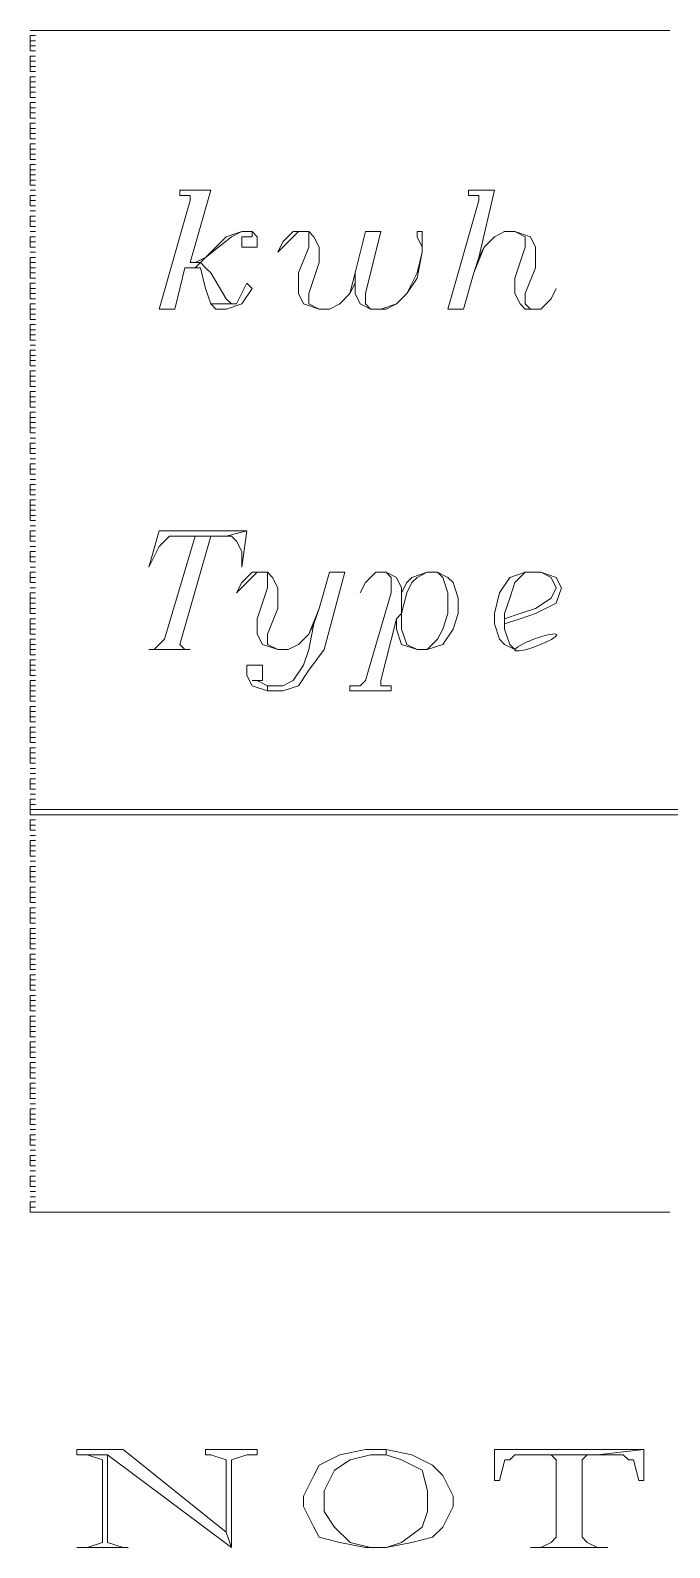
# Model space of a CAD drawing. Header units: inches. Extents: x 0.2 to 10.8, y 0.5 to 8.
# Drawn here: x 8.1333 to 8.34, y 3.3233 to 3.8133 of the extents above; entities that cross this region are included whole.
import ezdxf

# ---------------------------------------------------------------- set-up
doc = ezdxf.new("R2010")
doc.units = ezdxf.units.IN
doc.header["$MEASUREMENT"] = 0
doc.layers.add('PDF_Geometry', color=7, linetype='Continuous')

msp = doc.modelspace()

# ---------------------------------------------------------------- linework, layer by layer
at = {"layer": 'PDF_Geometry', "lineweight": 13}
for points in [[(8.13333, 3.81333), (8.135, 3.81333)], [(8.13333, 3.81333), (8.135, 3.81333)], [(8.13333, 3.81333), (8.135, 3.81333)], [(8.13333, 3.81333), (8.135, 3.81333)], [(8.135, 3.81333), (8.13667, 3.81333)], [(8.135, 3.81333), (8.13667, 3.81333)], [(8.13667, 3.81333), (8.13833, 3.81333)], [(8.13833, 3.81333), (8.14, 3.81333)], [(8.13833, 3.81333), (8.14, 3.81333)], [(8.14, 3.81333), (8.14167, 3.81333)], [(8.14, 3.81333), (8.14167, 3.81333)], [(8.14167, 3.81333), (8.14333, 3.81333)], [(8.14167, 3.81333), (8.14333, 3.81333)], [(8.14333, 3.81333), (8.145, 3.81333)], [(8.145, 3.81333), (8.14667, 3.81333)], [(8.145, 3.81333), (8.14667, 3.81333)], [(8.14667, 3.81333), (8.14833, 3.81333)], [(8.14667, 3.81333), (8.14833, 3.81333)], [(8.14833, 3.81333), (8.15, 3.81333)], [(8.14833, 3.81333), (8.15, 3.81333)], [(8.15, 3.81333), (8.15167, 3.81333)], [(8.15167, 3.81333), (8.15333, 3.81333)], [(8.15167, 3.81333), (8.15333, 3.81333)], [(8.15333, 3.81333), (8.155, 3.81333)], [(8.15333, 3.81333), (8.155, 3.81333)], [(8.155, 3.81333), (8.15667, 3.81333)], [(8.155, 3.81333), (8.15667, 3.81333)], [(8.15667, 3.81333), (8.15833, 3.81333)], [(8.15667, 3.81333), (8.15833, 3.81333)], [(8.15833, 3.81333), (8.16, 3.81333)], [(8.16, 3.81333), (8.16167, 3.81333)], [(8.16, 3.81333), (8.16167, 3.81333)], [(8.16167, 3.81333), (8.16333, 3.81333)], [(8.16167, 3.81333), (8.16333, 3.81333)], [(8.16333, 3.81333), (8.165, 3.81333)], [(8.16333, 3.81333), (8.165, 3.81333)], [(8.165, 3.81333), (8.16667, 3.81333)], [(8.16667, 3.81333), (8.16833, 3.81333)], [(8.16667, 3.81333), (8.16833, 3.81333)], [(8.16833, 3.81333), (8.17, 3.81333)], [(8.16833, 3.81333), (8.17, 3.81333)], [(8.17, 3.81333), (8.17167, 3.81333)], [(8.17, 3.81333), (8.17167, 3.81333)], [(8.17167, 3.81333), (8.17333, 3.81333)], [(8.17333, 3.81333), (8.175, 3.81333)], [(8.17333, 3.81333), (8.175, 3.81333)], [(8.175, 3.81333), (8.17667, 3.81333)], [(8.175, 3.81333), (8.17667, 3.81333)], [(8.17667, 3.81333), (8.17833, 3.81333)], [(8.17667, 3.81333), (8.17833, 3.81333)], [(8.17833, 3.81333), (8.18, 3.81333)], [(8.18, 3.81333), (8.18167, 3.81333)], [(8.18, 3.81333), (8.18167, 3.81333)], [(8.18167, 3.81333), (8.18333, 3.81333)], [(8.18167, 3.81333), (8.18333, 3.81333)], [(8.18333, 3.81333), (8.185, 3.81333)], [(8.18333, 3.81333), (8.185, 3.81333)], [(8.185, 3.81333), (8.18667, 3.81333)], [(8.185, 3.81333), (8.18667, 3.81333)], [(8.18667, 3.81333), (8.18833, 3.81333)], [(8.18667, 3.81333), (8.18833, 3.81333)], [(8.18833, 3.81333), (8.19, 3.81333)], [(8.19, 3.81333), (8.19167, 3.81333)], [(8.19, 3.81333), (8.19167, 3.81333)], [(8.19167, 3.81333), (8.19333, 3.81333)], [(8.19167, 3.81333), (8.19333, 3.81333)], [(8.19333, 3.81333), (8.195, 3.81333)], [(8.19333, 3.81333), (8.195, 3.81333)], [(8.195, 3.81333), (8.19667, 3.81333)], [(8.19667, 3.81333), (8.19833, 3.81333)], [(8.19667, 3.81333), (8.19833, 3.81333)], [(8.19833, 3.81333), (8.2, 3.81333)], [(8.19833, 3.81333), (8.2, 3.81333)], [(8.2, 3.81333), (8.20167, 3.81333)], [(8.2, 3.81333), (8.20167, 3.81333)], [(8.20167, 3.81333), (8.20333, 3.81333)], [(8.20333, 3.81333), (8.205, 3.81333)], [(8.20333, 3.81333), (8.205, 3.81333)], [(8.205, 3.81333), (8.20667, 3.81333)], [(8.205, 3.81333), (8.20667, 3.81333)], [(8.20667, 3.81333), (8.20833, 3.81333)], [(8.20667, 3.81333), (8.20833, 3.81333)], [(8.20833, 3.81333), (8.21, 3.81333)], [(8.21, 3.81333), (8.21167, 3.81333)], [(8.21, 3.81333), (8.21167, 3.81333)], [(8.21167, 3.81333), (8.21333, 3.81333)], [(8.21167, 3.81333), (8.21333, 3.81333)], [(8.21333, 3.81333), (8.215, 3.81333)], [(8.21333, 3.81333), (8.215, 3.81333)], [(8.215, 3.81333), (8.21667, 3.81333)], [(8.215, 3.81333), (8.21667, 3.81333)], [(8.21667, 3.81333), (8.21833, 3.81333)], [(8.21833, 3.81333), (8.22, 3.81333)], [(8.21833, 3.81333), (8.22, 3.81333)], [(8.22, 3.81333), (8.22167, 3.81333)], [(8.22, 3.81333), (8.22167, 3.81333)], [(8.22167, 3.81333), (8.22333, 3.81333)], [(8.22167, 3.81333), (8.22333, 3.81333)], [(8.22333, 3.81333), (8.225, 3.81333)], [(8.225, 3.81333), (8.22667, 3.81333)], [(8.225, 3.81333), (8.22667, 3.81333)], [(8.22667, 3.81333), (8.22833, 3.81333)], [(8.22667, 3.81333), (8.22833, 3.81333)], [(8.22833, 3.81333), (8.23, 3.81333)], [(8.22833, 3.81333), (8.23, 3.81333)], [(8.23, 3.81333), (8.23167, 3.81333)], [(8.23167, 3.81333), (8.23333, 3.81333)], [(8.23167, 3.81333), (8.23333, 3.81333)], [(8.23333, 3.81333), (8.235, 3.81333)], [(8.23333, 3.81333), (8.235, 3.81333)], [(8.235, 3.81333), (8.23667, 3.81333)], [(8.235, 3.81333), (8.23667, 3.81333)], [(8.23667, 3.81333), (8.23833, 3.81333)], [(8.23667, 3.81333), (8.23833, 3.81333)], [(8.23833, 3.81333), (8.24, 3.81333)], [(8.24, 3.81333), (8.24167, 3.81333)], [(8.24, 3.81333), (8.24167, 3.81333)], [(8.24167, 3.81333), (8.24333, 3.81333)], [(8.24167, 3.81333), (8.24333, 3.81333)], [(8.24333, 3.81333), (8.245, 3.81333)], [(8.24333, 3.81333), (8.245, 3.81333)], [(8.245, 3.81333), (8.24667, 3.81333)], [(8.24667, 3.81333), (8.24833, 3.81333)], [(8.24667, 3.81333), (8.24833, 3.81333)], [(8.24833, 3.81333), (8.25, 3.81333)], [(8.24833, 3.81333), (8.25, 3.81333)], [(8.25, 3.81333), (8.25167, 3.81333)], [(8.25, 3.81333), (8.25167, 3.81333)], [(8.25167, 3.81333), (8.25333, 3.81333)], [(8.25333, 3.81333), (8.255, 3.81333)], [(8.25333, 3.81333), (8.255, 3.81333)], [(8.255, 3.81333), (8.25667, 3.81333)], [(8.255, 3.81333), (8.25667, 3.81333)], [(8.25667, 3.81333), (8.25833, 3.81333)], [(8.25667, 3.81333), (8.25833, 3.81333)], [(8.25833, 3.81333), (8.26, 3.81333)], [(8.26, 3.81333), (8.26167, 3.81333)], [(8.26, 3.81333), (8.26167, 3.81333)], [(8.26167, 3.81333), (8.26333, 3.81333)], [(8.26167, 3.81333), (8.26333, 3.81333)], [(8.26333, 3.81333), (8.265, 3.81333)], [(8.26333, 3.81333), (8.265, 3.81333)], [(8.265, 3.81333), (8.26667, 3.81333)], [(8.265, 3.81333), (8.26667, 3.81333)], [(8.26667, 3.81333), (8.26833, 3.81333)], [(8.26833, 3.81333), (8.27, 3.81333)], [(8.26833, 3.81333), (8.27, 3.81333)], [(8.27, 3.81333), (8.27167, 3.81333)], [(8.27, 3.81333), (8.27167, 3.81333)], [(8.27167, 3.81333), (8.27333, 3.81333)], [(8.27167, 3.81333), (8.27333, 3.81333)], [(8.27333, 3.81333), (8.275, 3.81333)], [(8.275, 3.81333), (8.27667, 3.81333)], [(8.275, 3.81333), (8.27667, 3.81333)], [(8.27667, 3.81333), (8.27833, 3.81333)], [(8.27667, 3.81333), (8.27833, 3.81333)], [(8.27833, 3.81333), (8.28, 3.81333)], [(8.27833, 3.81333), (8.28, 3.81333)], [(8.28, 3.81333), (8.28167, 3.81333)], [(8.28167, 3.81333), (8.28333, 3.81333)], [(8.28167, 3.81333), (8.28333, 3.81333)], [(8.28333, 3.81333), (8.285, 3.81333)], [(8.28333, 3.81333), (8.285, 3.81333)], [(8.285, 3.81333), (8.28667, 3.81333)], [(8.285, 3.81333), (8.28667, 3.81333)], [(8.28667, 3.81333), (8.28833, 3.81333)], [(8.28833, 3.81333), (8.29, 3.81333)], [(8.28833, 3.81333), (8.29, 3.81333)], [(8.29, 3.81333), (8.29167, 3.81333)], [(8.29, 3.81333), (8.29167, 3.81333)], [(8.29167, 3.81333), (8.29333, 3.81333)], [(8.29167, 3.81333), (8.29333, 3.81333)], [(8.29333, 3.81333), (8.295, 3.81333)], [(8.29333, 3.81333), (8.295, 3.81333)], [(8.295, 3.81333), (8.29667, 3.81333)], [(8.295, 3.81333), (8.29667, 3.81333)], [(8.29667, 3.81333), (8.29833, 3.81333)], [(8.29833, 3.81333), (8.3, 3.81333)], [(8.29833, 3.81333), (8.3, 3.81333)], [(8.3, 3.81333), (8.30167, 3.81333)], [(8.3, 3.81333), (8.30167, 3.81333)], [(8.30167, 3.81333), (8.30333, 3.81333)], [(8.30167, 3.81333), (8.30333, 3.81333)], [(8.30333, 3.81333), (8.305, 3.81333)], [(8.305, 3.81333), (8.30667, 3.81333)], [(8.305, 3.81333), (8.30667, 3.81333)], [(8.30667, 3.81333), (8.30833, 3.81333)], [(8.30667, 3.81333), (8.30833, 3.81333)], [(8.30833, 3.81333), (8.31, 3.81333)], [(8.30833, 3.81333), (8.31, 3.81333)], [(8.31, 3.81333), (8.31167, 3.81333)], [(8.31167, 3.81333), (8.31333, 3.81333)], [(8.31167, 3.81333), (8.31333, 3.81333)], [(8.31333, 3.81333), (8.315, 3.81333)], [(8.31333, 3.81333), (8.315, 3.81333)], [(8.315, 3.81333), (8.31667, 3.81333)], [(8.315, 3.81333), (8.31667, 3.81333)], [(8.31667, 3.81333), (8.31833, 3.81333)], [(8.31833, 3.81333), (8.32, 3.81333)], [(8.31833, 3.81333), (8.32, 3.81333)], [(8.32, 3.81333), (8.32167, 3.81333)], [(8.32, 3.81333), (8.32167, 3.81333)], [(8.32167, 3.81333), (8.32333, 3.81333)], [(8.32167, 3.81333), (8.32333, 3.81333)], [(8.32333, 3.81333), (8.325, 3.81333)], [(8.32333, 3.81333), (8.325, 3.81333)], [(8.325, 3.81333), (8.32667, 3.81333)], [(8.32667, 3.81333), (8.32833, 3.81333)], [(8.32667, 3.81333), (8.32833, 3.81333)], [(8.32833, 3.81333), (8.33, 3.81333)], [(8.32833, 3.81333), (8.33, 3.81333)], [(8.33, 3.81333), (8.33167, 3.81333)], [(8.33, 3.81333), (8.33167, 3.81333)], [(8.33167, 3.81333), (8.33333, 3.81333)], [(8.33333, 3.81333), (8.335, 3.81333)], [(8.33333, 3.81333), (8.335, 3.81333)], [(8.335, 3.81333), (8.33667, 3.81333)], [(8.335, 3.81333), (8.33667, 3.81333)], [(8.33667, 3.81333), (8.33833, 3.81333)], [(8.33667, 3.81333), (8.33833, 3.81333)], [(8.33833, 3.81333), (8.34, 3.81333)], [(8.13333, 3.81167), (8.135, 3.81167)], [(8.13333, 3.81167), (8.13333, 3.81)], [(8.13333, 3.81), (8.135, 3.81)], [(8.13333, 3.81), (8.13333, 3.80833)], [(8.13333, 3.80833), (8.135, 3.80833)], [(8.13333, 3.80833), (8.13333, 3.80667)], [(8.13333, 3.80667), (8.135, 3.80667)], [(8.13333, 3.805), (8.135, 3.805)], [(8.13333, 3.805), (8.13333, 3.80333)], [(8.13333, 3.80333), (8.135, 3.80333)], [(8.13333, 3.80333), (8.13333, 3.80167)], [(8.13333, 3.80167), (8.135, 3.80167)], [(8.13333, 3.80167), (8.13333, 3.8)], [(8.13333, 3.8), (8.135, 3.8)], [(8.13333, 3.79833), (8.135, 3.79833)], [(8.13333, 3.79833), (8.13333, 3.79667)], [(8.13333, 3.79667), (8.135, 3.79667)], [(8.13333, 3.79667), (8.13333, 3.795)], [(8.13333, 3.795), (8.135, 3.795)], [(8.13333, 3.795), (8.13333, 3.79333)], [(8.13333, 3.79333), (8.135, 3.79333)], [(8.13333, 3.79333), (8.13333, 3.79167)], [(8.13333, 3.79167), (8.135, 3.79167)], [(8.13333, 3.79), (8.135, 3.79)], [(8.13333, 3.79), (8.13333, 3.78833)], [(8.13333, 3.78833), (8.135, 3.78833)], [(8.13333, 3.78833), (8.13333, 3.78667)], [(8.13333, 3.78667), (8.135, 3.78667)], [(8.13333, 3.78667), (8.13333, 3.785)], [(8.13333, 3.785), (8.135, 3.785)], [(8.13333, 3.78333), (8.135, 3.78333)], [(8.13333, 3.78333), (8.13333, 3.78167)], [(8.13333, 3.78167), (8.135, 3.78167)], [(8.13333, 3.78167), (8.13333, 3.78)], [(8.13333, 3.78), (8.135, 3.78)], [(8.13333, 3.78), (8.13333, 3.77833)], [(8.13333, 3.77833), (8.135, 3.77833)], [(8.13333, 3.77667), (8.135, 3.77667)], [(8.13333, 3.77667), (8.13333, 3.775)], [(8.13333, 3.775), (8.135, 3.775)], [(8.13333, 3.775), (8.13333, 3.77333)], [(8.13333, 3.77333), (8.135, 3.77333)], [(8.13333, 3.77333), (8.13333, 3.77167)], [(8.13333, 3.77167), (8.135, 3.77167)], [(8.13333, 3.77), (8.135, 3.77)], [(8.13333, 3.77), (8.13333, 3.76833)], [(8.13333, 3.76833), (8.135, 3.76833)], [(8.13333, 3.76833), (8.13333, 3.76667)], [(8.13333, 3.76667), (8.135, 3.76667)], [(8.13333, 3.76667), (8.13333, 3.765)], [(8.13333, 3.765), (8.135, 3.765)], [(8.13333, 3.765), (8.13333, 3.76333)], [(8.13333, 3.76333), (8.135, 3.76333)], [(8.13333, 3.76167), (8.135, 3.76167)], [(8.13333, 3.76167), (8.135, 3.76167)], [(8.13333, 3.76), (8.135, 3.76)], [(8.13333, 3.76), (8.13333, 3.75833)], [(8.13333, 3.75833), (8.135, 3.75833)], [(8.13333, 3.75833), (8.13333, 3.75667)], [(8.19166, 3.76167), (8.18166, 3.76167), (8.18166, 3.76), (8.18333, 3.76), (8.185, 3.76), (8.185, 3.75833), (8.175, 3.72333), (8.18, 3.72333), (8.18333, 3.73667), (8.18666, 3.73667), (8.18833, 3.73833), (8.185, 3.73833), (8.19166, 3.76167)], [(8.28333, 3.76167), (8.275, 3.76167), (8.275, 3.76), (8.27666, 3.76), (8.27833, 3.76), (8.27833, 3.75833), (8.26833, 3.72333), (8.27333, 3.72333), (8.27666, 3.735), (8.27833, 3.74), (8.28333, 3.76167)], [(8.13333, 3.75667), (8.135, 3.75667)], [(8.13333, 3.755), (8.135, 3.755)], [(8.13333, 3.755), (8.135, 3.755)], [(8.13333, 3.75333), (8.135, 3.75333)], [(8.13333, 3.75333), (8.13333, 3.75167)], [(8.13333, 3.75167), (8.135, 3.75167)], [(8.13333, 3.75167), (8.13333, 3.75)], [(8.13333, 3.75), (8.135, 3.75)], [(8.13333, 3.74833), (8.135, 3.74833)], [(8.13333, 3.74833), (8.135, 3.74833)], [(8.13333, 3.74667), (8.135, 3.74667)], [(8.13333, 3.74667), (8.13333, 3.745)], [(8.13333, 3.745), (8.135, 3.745)], [(8.13333, 3.745), (8.13333, 3.74333)], [(8.205, 3.74833), (8.20166, 3.74833), (8.19666, 3.74667), (8.19, 3.74), (8.18666, 3.73833), (8.185, 3.73833), (8.18833, 3.73833), (8.19, 3.74), (8.19833, 3.74667), (8.20166, 3.74833), (8.205, 3.74833)], [(8.205, 3.74833), (8.205, 3.74833), (8.205, 3.74667), (8.20166, 3.74667), (8.20166, 3.74333), (8.20666, 3.74333), (8.20666, 3.74667), (8.205, 3.74833)], [(8.22333, 3.74833), (8.21833, 3.74833), (8.215, 3.745), (8.21333, 3.74167), (8.21333, 3.74167), (8.21666, 3.745), (8.22, 3.74833), (8.22333, 3.74833)], [(8.22333, 3.74833), (8.22333, 3.74833), (8.22333, 3.74667), (8.22333, 3.74333), (8.22, 3.735), (8.22, 3.72833), (8.22166, 3.725), (8.22166, 3.725), (8.22666, 3.72333), (8.22666, 3.72333), (8.22333, 3.725), (8.22333, 3.72833), (8.22666, 3.73833), (8.22666, 3.74333), (8.225, 3.74667), (8.22333, 3.74833)], [(8.24666, 3.74833), (8.24166, 3.74833), (8.23833, 3.735), (8.23833, 3.73167), (8.23833, 3.72833), (8.24, 3.725), (8.24, 3.725), (8.24333, 3.72333), (8.24333, 3.72333), (8.24166, 3.725), (8.24166, 3.72833), (8.24666, 3.74833)], [(8.26, 3.74833), (8.25833, 3.74833), (8.25833, 3.74667), (8.26, 3.74333), (8.26, 3.74167), (8.25833, 3.735), (8.255, 3.72833), (8.25166, 3.725), (8.24666, 3.72333), (8.24333, 3.72333), (8.24333, 3.72333), (8.24833, 3.72333), (8.25166, 3.725), (8.255, 3.72833), (8.25833, 3.73333), (8.26, 3.74167), (8.26, 3.74833)], [(8.29, 3.74833), (8.28666, 3.74833), (8.28333, 3.74667), (8.28, 3.74333), (8.27833, 3.74), (8.27666, 3.735), (8.28, 3.74333), (8.28333, 3.74667), (8.28666, 3.74833), (8.29, 3.74833)], [(8.29, 3.74833), (8.29, 3.74833), (8.29333, 3.74667), (8.29333, 3.74333), (8.29, 3.73333), (8.29, 3.72833), (8.29166, 3.725), (8.29166, 3.725), (8.29333, 3.72333), (8.29833, 3.72333), (8.295, 3.72333), (8.29333, 3.725), (8.29333, 3.72833), (8.29666, 3.73667), (8.29666, 3.74333), (8.295, 3.74667), (8.29, 3.74833)], [(8.13333, 3.74333), (8.135, 3.74333)], [(8.13333, 3.74167), (8.135, 3.74167)], [(8.13333, 3.74167), (8.135, 3.74167)], [(8.13333, 3.74), (8.135, 3.74)], [(8.13333, 3.74), (8.13333, 3.73833)], [(8.13333, 3.73833), (8.135, 3.73833)], [(8.13333, 3.73833), (8.13333, 3.73667)], [(8.13333, 3.73667), (8.135, 3.73667)], [(8.13333, 3.73667), (8.13333, 3.735)], [(8.13333, 3.735), (8.135, 3.735)], [(8.13333, 3.735), (8.13333, 3.73333)], [(8.18833, 3.73833), (8.18666, 3.73667), (8.18833, 3.73667), (8.19, 3.73), (8.19166, 3.725), (8.19833, 3.725), (8.19666, 3.72667), (8.19166, 3.735), (8.19, 3.73667), (8.18833, 3.73833)], [(8.23833, 3.735), (8.23666, 3.72833), (8.23333, 3.725), (8.23, 3.72333), (8.22666, 3.72333), (8.22666, 3.72333), (8.23, 3.72333), (8.23333, 3.725), (8.23666, 3.72833), (8.23833, 3.73167), (8.23833, 3.735)], [(8.13333, 3.73333), (8.135, 3.73333)], [(8.13333, 3.73167), (8.135, 3.73167)], [(8.13333, 3.73167), (8.13333, 3.73)], [(8.13333, 3.73), (8.135, 3.73)], [(8.13333, 3.73), (8.13333, 3.72833)], [(8.20333, 3.73167), (8.2, 3.725), (8.19833, 3.725), (8.19166, 3.725), (8.19333, 3.72333), (8.19666, 3.72333), (8.20166, 3.725), (8.205, 3.73), (8.20333, 3.73167)], [(8.30333, 3.73), (8.30166, 3.72667), (8.29833, 3.72333), (8.29333, 3.72333), (8.29833, 3.72333), (8.30166, 3.72667), (8.30333, 3.73)], [(8.13333, 3.72833), (8.135, 3.72833)], [(8.13333, 3.72833), (8.13333, 3.72667)], [(8.13333, 3.72667), (8.135, 3.72667)], [(8.13333, 3.725), (8.135, 3.725)], [(8.13333, 3.725), (8.13333, 3.72333)], [(8.13333, 3.72333), (8.135, 3.72333)], [(8.13333, 3.72333), (8.13333, 3.72167)], [(8.13333, 3.72167), (8.135, 3.72167)], [(8.13333, 3.72167), (8.13333, 3.72)], [(8.13333, 3.72), (8.135, 3.72)], [(8.13333, 3.71833), (8.135, 3.71833)], [(8.13333, 3.71833), (8.13333, 3.71667)], [(8.13333, 3.71667), (8.135, 3.71667)], [(8.13333, 3.71667), (8.13333, 3.715)], [(8.13333, 3.715), (8.135, 3.715)], [(8.13333, 3.715), (8.13333, 3.71333)], [(8.13333, 3.71333), (8.135, 3.71333)], [(8.13333, 3.71167), (8.135, 3.71167)], [(8.13333, 3.71167), (8.135, 3.71167)], [(8.13333, 3.71), (8.135, 3.71)], [(8.13333, 3.71), (8.13333, 3.70833)], [(8.13333, 3.70833), (8.135, 3.70833)], [(8.13333, 3.70833), (8.13333, 3.70667)], [(8.13333, 3.70667), (8.135, 3.70667)], [(8.13333, 3.70667), (8.13333, 3.705)], [(8.13333, 3.705), (8.135, 3.705)], [(8.13333, 3.70333), (8.135, 3.70333)], [(8.13333, 3.70333), (8.13333, 3.70167)], [(8.13333, 3.70167), (8.135, 3.70167)], [(8.13333, 3.70167), (8.13333, 3.7)], [(8.13333, 3.7), (8.135, 3.7)], [(8.13333, 3.7), (8.13333, 3.69833)], [(8.13333, 3.69833), (8.135, 3.69833)], [(8.13333, 3.69667), (8.135, 3.69667)], [(8.13333, 3.69667), (8.13333, 3.695)], [(8.13333, 3.695), (8.135, 3.695)], [(8.13333, 3.695), (8.13333, 3.69333)], [(8.13333, 3.69333), (8.135, 3.69333)], [(8.13333, 3.69333), (8.13333, 3.69167)], [(8.13333, 3.69167), (8.135, 3.69167)], [(8.13333, 3.69), (8.135, 3.69)], [(8.13333, 3.69), (8.13333, 3.68833)], [(8.13333, 3.68833), (8.135, 3.68833)], [(8.13333, 3.68833), (8.13333, 3.68667)], [(8.13333, 3.68667), (8.135, 3.68667)], [(8.13333, 3.68667), (8.13333, 3.685)], [(8.13333, 3.685), (8.135, 3.685)], [(8.13333, 3.685), (8.13333, 3.68333)], [(8.13333, 3.68333), (8.135, 3.68333)], [(8.13333, 3.68167), (8.135, 3.68167)], [(8.13333, 3.68167), (8.135, 3.68167)], [(8.13333, 3.68), (8.135, 3.68)], [(8.13333, 3.68), (8.13333, 3.67833)], [(8.13333, 3.67833), (8.135, 3.67833)], [(8.13333, 3.67833), (8.13333, 3.67667)], [(8.13333, 3.67667), (8.135, 3.67667)], [(8.13333, 3.675), (8.135, 3.675)], [(8.13333, 3.675), (8.135, 3.675)], [(8.13333, 3.67333), (8.135, 3.67333)], [(8.13333, 3.67333), (8.13333, 3.67167)], [(8.13333, 3.67167), (8.135, 3.67167)], [(8.13333, 3.67167), (8.13333, 3.67)], [(8.13333, 3.67), (8.135, 3.67)], [(8.13333, 3.66833), (8.135, 3.66833)], [(8.13333, 3.66833), (8.135, 3.66833)], [(8.13333, 3.66667), (8.135, 3.66667)], [(8.13333, 3.66667), (8.13333, 3.665)], [(8.13333, 3.665), (8.135, 3.665)], [(8.13333, 3.665), (8.13333, 3.66333)], [(8.13333, 3.66333), (8.135, 3.66333)], [(8.13333, 3.66167), (8.135, 3.66167)], [(8.13333, 3.66167), (8.13333, 3.66)], [(8.13333, 3.66), (8.135, 3.66)], [(8.13333, 3.66), (8.13333, 3.65833)], [(8.13333, 3.65833), (8.135, 3.65833)], [(8.13333, 3.65833), (8.13333, 3.65667)], [(8.13333, 3.65667), (8.135, 3.65667)], [(8.13333, 3.65667), (8.13333, 3.655)], [(8.13333, 3.655), (8.135, 3.655)], [(8.13333, 3.65333), (8.135, 3.65333)], [(8.13333, 3.65333), (8.135, 3.65333)], [(8.13333, 3.65167), (8.135, 3.65167)], [(8.13333, 3.65167), (8.13333, 3.65)], [(8.20333, 3.65167), (8.175, 3.65167), (8.17166, 3.64), (8.17166, 3.64), (8.175, 3.64667), (8.17833, 3.65), (8.18333, 3.65), (8.18666, 3.65), (8.19166, 3.65), (8.19666, 3.65), (8.20333, 3.65167)], [(8.20333, 3.65167), (8.19666, 3.65), (8.19833, 3.65), (8.2, 3.64833), (8.20166, 3.645), (8.20166, 3.64), (8.20166, 3.64), (8.20333, 3.65167)], [(8.13333, 3.65), (8.135, 3.65)], [(8.13333, 3.65), (8.13333, 3.64833)], [(8.13333, 3.64833), (8.135, 3.64833)], [(8.13333, 3.64667), (8.135, 3.64667)], [(8.13333, 3.64667), (8.135, 3.64667)], [(8.19166, 3.65), (8.18666, 3.65), (8.17666, 3.61667), (8.175, 3.615), (8.17333, 3.61333), (8.17166, 3.61333), (8.17166, 3.61333), (8.185, 3.61333), (8.185, 3.61333), (8.18333, 3.61333), (8.18166, 3.615), (8.18166, 3.615), (8.19166, 3.65)], [(8.13333, 3.645), (8.135, 3.645)], [(8.13333, 3.645), (8.13333, 3.64333)], [(8.13333, 3.64333), (8.135, 3.64333)], [(8.13333, 3.64333), (8.13333, 3.64167)], [(8.13333, 3.64167), (8.135, 3.64167)], [(8.13333, 3.64), (8.135, 3.64)], [(8.13333, 3.64), (8.135, 3.64)], [(8.13333, 3.63833), (8.135, 3.63833)], [(8.13333, 3.63833), (8.13333, 3.63667)], [(8.13333, 3.63667), (8.135, 3.63667)], [(8.13333, 3.63667), (8.13333, 3.635)], [(8.21, 3.63833), (8.205, 3.63833), (8.20166, 3.635), (8.2, 3.63167), (8.2, 3.63167), (8.20333, 3.635), (8.20666, 3.63833), (8.21, 3.63833)], [(8.21, 3.63833), (8.21, 3.63833), (8.21, 3.63667), (8.21, 3.63333), (8.20666, 3.62333), (8.20666, 3.61833), (8.20833, 3.615), (8.20833, 3.615), (8.21333, 3.61333), (8.21333, 3.61333), (8.21, 3.615), (8.21, 3.61833), (8.21333, 3.62667), (8.21333, 3.63333), (8.21166, 3.63667), (8.21, 3.63833)], [(8.235, 3.63833), (8.23, 3.63833), (8.22666, 3.62667), (8.225, 3.62167), (8.22333, 3.61333), (8.22166, 3.60833), (8.21833, 3.60333), (8.215, 3.60167), (8.21, 3.60167), (8.21, 3.6), (8.215, 3.6), (8.22, 3.60167), (8.22333, 3.60667), (8.22833, 3.61333), (8.235, 3.63833)], [(8.24833, 3.63833), (8.24833, 3.63833), (8.25, 3.63667), (8.25, 3.63167), (8.24166, 3.60333), (8.24, 3.60167), (8.23833, 3.60167), (8.23666, 3.60167), (8.23666, 3.6), (8.25, 3.6), (8.25, 3.60167), (8.24833, 3.60167), (8.24666, 3.60167), (8.24666, 3.60333), (8.25166, 3.62333), (8.25333, 3.625), (8.25333, 3.62833), (8.25333, 3.63333), (8.25166, 3.63667), (8.24833, 3.63833)], [(8.24833, 3.63833), (8.245, 3.63833), (8.24166, 3.635), (8.24, 3.63167), (8.24, 3.63167), (8.24166, 3.635), (8.245, 3.63833), (8.24833, 3.63833)], [(8.265, 3.63833), (8.26166, 3.63833), (8.25666, 3.63667), (8.255, 3.635), (8.25333, 3.63167), (8.25333, 3.62833), (8.25333, 3.625), (8.255, 3.63167), (8.25666, 3.635), (8.25833, 3.63667), (8.26166, 3.63833), (8.265, 3.63833)], [(8.265, 3.63833), (8.265, 3.63833), (8.26666, 3.63667), (8.26833, 3.63167), (8.26833, 3.625), (8.26666, 3.62), (8.265, 3.61667), (8.26166, 3.61333), (8.25833, 3.61333), (8.25833, 3.61333), (8.26166, 3.61333), (8.26666, 3.615), (8.27, 3.62), (8.27166, 3.625), (8.27166, 3.63), (8.27, 3.635), (8.26833, 3.63667), (8.265, 3.63833)], [(8.29833, 3.63833), (8.29333, 3.63833), (8.28833, 3.63667), (8.285, 3.63167), (8.28333, 3.625), (8.28333, 3.62167), (8.285, 3.61667), (8.28666, 3.615), (8.29, 3.61333), (8.29, 3.61333), (8.28833, 3.615), (8.28666, 3.62), (8.28666, 3.62167), (8.28666, 3.62333), (8.28666, 3.625), (8.28833, 3.63), (8.29, 3.635), (8.29333, 3.63833), (8.29833, 3.63833)], [(8.29833, 3.63833), (8.29833, 3.63833), (8.30166, 3.63667), (8.30333, 3.63333), (8.30166, 3.63), (8.29666, 3.62667), (8.29166, 3.625), (8.28666, 3.62333), (8.28666, 3.62167), (8.29166, 3.62333), (8.29666, 3.625), (8.30333, 3.62833), (8.305, 3.63333), (8.30333, 3.63667), (8.29833, 3.63833)], [(8.13333, 3.635), (8.135, 3.635)], [(8.13333, 3.63333), (8.135, 3.63333)], [(8.13333, 3.63333), (8.135, 3.63333)], [(8.13333, 3.63167), (8.135, 3.63167)], [(8.13333, 3.63167), (8.13333, 3.63)], [(8.13333, 3.63), (8.135, 3.63)], [(8.13333, 3.63), (8.13333, 3.62833)], [(8.13333, 3.62833), (8.135, 3.62833)], [(8.13333, 3.62833), (8.13333, 3.62667)], [(8.13333, 3.62667), (8.135, 3.62667)], [(8.13333, 3.62667), (8.13333, 3.625)], [(8.22666, 3.62667), (8.22333, 3.61833), (8.22, 3.615), (8.21666, 3.61333), (8.21333, 3.61333), (8.21333, 3.61333), (8.21666, 3.61333), (8.22, 3.615), (8.22333, 3.61833), (8.225, 3.62167), (8.22666, 3.62667)], [(8.13333, 3.625), (8.135, 3.625)], [(8.13333, 3.62333), (8.135, 3.62333)], [(8.13333, 3.62333), (8.13333, 3.62167)], [(8.13333, 3.62167), (8.135, 3.62167)], [(8.13333, 3.62167), (8.13333, 3.62)], [(8.25333, 3.625), (8.25166, 3.62333), (8.25166, 3.62), (8.25333, 3.615), (8.25333, 3.615), (8.25833, 3.61333), (8.25833, 3.61333), (8.255, 3.615), (8.25333, 3.62), (8.25333, 3.625)], [(8.13333, 3.62), (8.135, 3.62)], [(8.13333, 3.62), (8.13333, 3.61833)], [(8.13333, 3.61833), (8.135, 3.61833)], [(8.13333, 3.61667), (8.135, 3.61667)], [(8.13333, 3.61667), (8.13333, 3.615)], [(8.13333, 3.615), (8.135, 3.615)], [(8.13333, 3.615), (8.13333, 3.61333)], [(8.13333, 3.61333), (8.135, 3.61333)], [(8.13333, 3.61333), (8.13333, 3.61167)], [(8.13333, 3.61167), (8.135, 3.61167)], [(8.13333, 3.61), (8.135, 3.61)], [(8.13333, 3.61), (8.13333, 3.60833)], [(8.13333, 3.60833), (8.135, 3.60833)], [(8.13333, 3.60833), (8.13333, 3.60667)], [(8.13333, 3.60667), (8.135, 3.60667)], [(8.13333, 3.60667), (8.13333, 3.605)], [(8.20833, 3.60833), (8.20333, 3.60833), (8.20333, 3.605), (8.205, 3.60167), (8.21, 3.6), (8.21, 3.60167), (8.20666, 3.60333), (8.205, 3.60333), (8.20833, 3.60333), (8.20833, 3.60833)], [(8.13333, 3.605), (8.135, 3.605)], [(8.13333, 3.60333), (8.135, 3.60333)], [(8.13333, 3.60333), (8.13333, 3.60167)], [(8.13333, 3.60167), (8.135, 3.60167)], [(8.13333, 3.60167), (8.13333, 3.6)], [(8.13333, 3.6), (8.135, 3.6)], [(8.13333, 3.6), (8.13333, 3.59833)], [(8.13333, 3.59833), (8.135, 3.59833)], [(8.13333, 3.59833), (8.13333, 3.59667)], [(8.13333, 3.59667), (8.135, 3.59667)], [(8.13333, 3.595), (8.135, 3.595)], [(8.13333, 3.595), (8.13333, 3.59333)], [(8.13333, 3.59333), (8.135, 3.59333)], [(8.13333, 3.59333), (8.13333, 3.59167)], [(8.13333, 3.59167), (8.135, 3.59167)], [(8.13333, 3.59167), (8.13333, 3.59)], [(8.13333, 3.59), (8.135, 3.59)], [(8.13333, 3.58833), (8.135, 3.58833)], [(8.13333, 3.58833), (8.13333, 3.58667)], [(8.13333, 3.58667), (8.135, 3.58667)], [(8.13333, 3.58667), (8.13333, 3.585)], [(8.13333, 3.585), (8.135, 3.585)], [(8.13333, 3.585), (8.13333, 3.58333)], [(8.13333, 3.58333), (8.135, 3.58333)], [(8.13333, 3.58167), (8.135, 3.58167)], [(8.13333, 3.58167), (8.13333, 3.58)], [(8.13333, 3.58), (8.135, 3.58)], [(8.13333, 3.58), (8.13333, 3.57833)], [(8.13333, 3.57833), (8.135, 3.57833)], [(8.13333, 3.57833), (8.13333, 3.57667)], [(8.13333, 3.57667), (8.135, 3.57667)], [(8.13333, 3.575), (8.135, 3.575)], [(8.13333, 3.575), (8.135, 3.575)], [(8.13333, 3.57333), (8.135, 3.57333)], [(8.13333, 3.57333), (8.135, 3.57333)], [(8.13333, 3.57167), (8.135, 3.57167)], [(8.13333, 3.57167), (8.13333, 3.57)], [(8.13333, 3.57), (8.135, 3.57)], [(8.13333, 3.57), (8.13333, 3.56833)], [(8.13333, 3.56833), (8.135, 3.56833)], [(8.13333, 3.56667), (8.135, 3.56667)], [(8.13333, 3.56667), (8.135, 3.56667)], [(8.13333, 3.565), (8.135, 3.565)], [(8.13333, 3.565), (8.13333, 3.56333)], [(8.13333, 3.56333), (8.135, 3.56333)], [(8.13333, 3.56333), (8.13333, 3.56167)], [(8.13333, 3.56), (8.13333, 3.56), (8.13333, 3.56167)], [(8.13333, 3.56167), (8.13333, 3.56), (8.13333, 3.56), (9.72833, 3.56), (9.72833, 3.56), (9.72833, 3.56167), (8.13333, 3.56167)], [(8.13333, 3.56167), (8.135, 3.56167)], [(8.13333, 3.56), (8.135, 3.56)], [(8.13333, 3.56), (8.135, 3.56)], [(8.13333, 3.55833), (8.135, 3.55833)], [(8.13333, 3.55833), (8.13333, 3.55667)], [(8.13333, 3.55667), (8.135, 3.55667)], [(8.13333, 3.55667), (8.13333, 3.555)], [(8.13333, 3.555), (8.135, 3.555)], [(8.13333, 3.55333), (8.135, 3.55333)], [(8.13333, 3.55333), (8.135, 3.55333)], [(8.13333, 3.55167), (8.135, 3.55167)], [(8.13333, 3.55167), (8.13333, 3.55)], [(8.13333, 3.55), (8.135, 3.55)], [(8.13333, 3.55), (8.13333, 3.54833)], [(8.13333, 3.54833), (8.135, 3.54833)], [(8.13333, 3.54833), (8.13333, 3.54667)], [(8.13333, 3.54667), (8.135, 3.54667)], [(8.13333, 3.545), (8.135, 3.545)], [(8.13333, 3.545), (8.135, 3.545)], [(8.13333, 3.54333), (8.135, 3.54333)], [(8.13333, 3.54333), (8.13333, 3.54167)], [(8.13333, 3.54167), (8.135, 3.54167)], [(8.13333, 3.54167), (8.13333, 3.54)], [(8.13333, 3.54), (8.135, 3.54)], [(8.13333, 3.54), (8.13333, 3.53833)], [(8.13333, 3.53833), (8.135, 3.53833)], [(8.13333, 3.53667), (8.135, 3.53667)], [(8.13333, 3.53667), (8.13333, 3.535)], [(8.13333, 3.535), (8.135, 3.535)], [(8.13333, 3.535), (8.13333, 3.53333)], [(8.13333, 3.53333), (8.135, 3.53333)], [(8.13333, 3.53333), (8.13333, 3.53167)], [(8.13333, 3.53167), (8.135, 3.53167)], [(8.13333, 3.53), (8.135, 3.53)], [(8.13333, 3.53), (8.13333, 3.52833)], [(8.13333, 3.52833), (8.135, 3.52833)], [(8.13333, 3.52833), (8.13333, 3.52667)], [(8.13333, 3.52667), (8.135, 3.52667)], [(8.13333, 3.52667), (8.13333, 3.525)], [(8.13333, 3.525), (8.135, 3.525)], [(8.13333, 3.52333), (8.135, 3.52333)], [(8.13333, 3.52333), (8.13333, 3.52167)], [(8.13333, 3.52167), (8.135, 3.52167)], [(8.13333, 3.52167), (8.13333, 3.52)], [(8.13333, 3.52), (8.135, 3.52)], [(8.13333, 3.52), (8.13333, 3.51833)], [(8.13333, 3.51833), (8.135, 3.51833)], [(8.13333, 3.51833), (8.13333, 3.51667)], [(8.13333, 3.51667), (8.135, 3.51667)], [(8.13333, 3.515), (8.135, 3.515)], [(8.13333, 3.515), (8.13333, 3.51333)], [(8.13333, 3.51333), (8.135, 3.51333)], [(8.13333, 3.51333), (8.13333, 3.51167)], [(8.13333, 3.51167), (8.135, 3.51167)], [(8.13333, 3.51167), (8.13333, 3.51)], [(8.13333, 3.51), (8.135, 3.51)], [(8.13333, 3.50833), (8.135, 3.50833)], [(8.13333, 3.50833), (8.13333, 3.50667)], [(8.13333, 3.50667), (8.135, 3.50667)], [(8.13333, 3.50667), (8.13333, 3.505)], [(8.13333, 3.505), (8.135, 3.505)], [(8.13333, 3.505), (8.13333, 3.50333)], [(8.13333, 3.50333), (8.135, 3.50333)], [(8.13333, 3.50167), (8.135, 3.50167)], [(8.13333, 3.50167), (8.13333, 3.5)], [(8.13333, 3.5), (8.135, 3.5)], [(8.13333, 3.5), (8.13333, 3.49833)], [(8.13333, 3.49833), (8.135, 3.49833)], [(8.13333, 3.49833), (8.13333, 3.49667)], [(8.13333, 3.49667), (8.135, 3.49667)], [(8.13333, 3.495), (8.135, 3.495)], [(8.13333, 3.495), (8.13333, 3.49333)], [(8.13333, 3.49333), (8.135, 3.49333)], [(8.13333, 3.49333), (8.13333, 3.49167)], [(8.13333, 3.49167), (8.135, 3.49167)], [(8.13333, 3.49167), (8.13333, 3.49)], [(8.13333, 3.49), (8.135, 3.49)], [(8.13333, 3.49), (8.13333, 3.48833)], [(8.13333, 3.48833), (8.135, 3.48833)], [(8.13333, 3.48667), (8.135, 3.48667)], [(8.13333, 3.48667), (8.13333, 3.485)], [(8.13333, 3.485), (8.135, 3.485)], [(8.13333, 3.485), (8.13333, 3.48333)], [(8.13333, 3.48333), (8.135, 3.48333)], [(8.13333, 3.48333), (8.13333, 3.48167)], [(8.13333, 3.48167), (8.135, 3.48167)], [(8.13333, 3.48), (8.135, 3.48)], [(8.13333, 3.48), (8.13333, 3.47833)], [(8.13333, 3.47833), (8.135, 3.47833)], [(8.13333, 3.47833), (8.13333, 3.47667)], [(8.13333, 3.47667), (8.135, 3.47667)], [(8.13333, 3.47667), (8.13333, 3.475)], [(8.13333, 3.475), (8.135, 3.475)], [(8.13333, 3.47333), (8.135, 3.47333)], [(8.13333, 3.47333), (8.13333, 3.47167)], [(8.13333, 3.47167), (8.135, 3.47167)], [(8.13333, 3.47167), (8.13333, 3.47)], [(8.13333, 3.47), (8.135, 3.47)], [(8.13333, 3.47), (8.13333, 3.46833)], [(8.13333, 3.46833), (8.135, 3.46833)], [(8.13333, 3.46667), (8.135, 3.46667)], [(8.13333, 3.46667), (8.135, 3.46667)], [(8.13333, 3.465), (8.135, 3.465)], [(8.13333, 3.465), (8.13333, 3.46333)], [(8.13333, 3.46333), (8.135, 3.46333)], [(8.13333, 3.46333), (8.13333, 3.46167)], [(8.13333, 3.46167), (8.135, 3.46167)], [(8.13333, 3.46167), (8.13333, 3.46)], [(8.13333, 3.46), (8.135, 3.46)], [(8.13333, 3.45833), (8.135, 3.45833)], [(8.13333, 3.45833), (8.135, 3.45833)], [(8.13333, 3.45667), (8.135, 3.45667)], [(8.13333, 3.45667), (8.13333, 3.455)], [(8.13333, 3.455), (8.135, 3.455)], [(8.13333, 3.455), (8.13333, 3.45333)], [(8.13333, 3.45333), (8.135, 3.45333)], [(8.13333, 3.45167), (8.135, 3.45167)], [(8.13333, 3.45167), (8.135, 3.45167)], [(8.13333, 3.45), (8.135, 3.45)], [(8.13333, 3.45), (8.13333, 3.44833)], [(8.13333, 3.44833), (8.135, 3.44833)], [(8.13333, 3.44833), (8.13333, 3.44667)], [(8.13333, 3.44667), (8.135, 3.44667)], [(8.13333, 3.445), (8.135, 3.445)], [(8.13333, 3.445), (8.135, 3.445)], [(8.13333, 3.44333), (8.135, 3.44333)], [(8.13333, 3.44333), (8.13333, 3.44167)], [(8.13333, 3.44167), (8.135, 3.44167)], [(8.13333, 3.44167), (8.13333, 3.44)], [(8.13333, 3.44), (8.135, 3.44)], [(8.13333, 3.43833), (8.135, 3.43833)], [(8.13333, 3.43833), (8.135, 3.43833)], [(8.13333, 3.43667), (8.135, 3.43667)], [(8.13333, 3.43667), (8.135, 3.43667)], [(8.13333, 3.435), (8.135, 3.435)], [(8.13333, 3.435), (8.13333, 3.43333)], [(8.13333, 3.43333), (8.135, 3.43333)], [(8.13333, 3.43333), (8.13333, 3.43167), (8.135, 3.43167)], [(8.13333, 3.43167), (8.135, 3.43167)], [(8.135, 3.43167), (8.13667, 3.43167)], [(8.135, 3.43167), (8.13667, 3.43167)], [(8.13667, 3.43167), (8.13833, 3.43167)], [(8.13833, 3.43167), (8.14, 3.43167)], [(8.13833, 3.43167), (8.14, 3.43167)], [(8.14, 3.43167), (8.14167, 3.43167)], [(8.14, 3.43167), (8.14167, 3.43167)], [(8.14167, 3.43167), (8.14333, 3.43167)], [(8.14167, 3.43167), (8.14333, 3.43167)], [(8.14333, 3.43167), (8.145, 3.43167)], [(8.145, 3.43167), (8.14667, 3.43167)], [(8.145, 3.43167), (8.14667, 3.43167)], [(8.14667, 3.43167), (8.14833, 3.43167)], [(8.14667, 3.43167), (8.14833, 3.43167)], [(8.14833, 3.43167), (8.15, 3.43167)], [(8.14833, 3.43167), (8.15, 3.43167)], [(8.15, 3.43167), (8.15167, 3.43167)], [(8.15167, 3.43167), (8.15333, 3.43167)], [(8.15167, 3.43167), (8.15333, 3.43167)], [(8.15333, 3.43167), (8.155, 3.43167)], [(8.15333, 3.43167), (8.155, 3.43167)], [(8.155, 3.43167), (8.15667, 3.43167)], [(8.155, 3.43167), (8.15667, 3.43167)], [(8.15667, 3.43167), (8.15833, 3.43167)], [(8.15667, 3.43167), (8.15833, 3.43167)], [(8.15833, 3.43167), (8.16, 3.43167)], [(8.16, 3.43167), (8.16167, 3.43167)], [(8.16, 3.43167), (8.16167, 3.43167)], [(8.16167, 3.43167), (8.16333, 3.43167)], [(8.16167, 3.43167), (8.16333, 3.43167)], [(8.16333, 3.43167), (8.165, 3.43167)], [(8.16333, 3.43167), (8.165, 3.43167)], [(8.165, 3.43167), (8.16667, 3.43167)], [(8.16667, 3.43167), (8.16833, 3.43167)], [(8.16667, 3.43167), (8.16833, 3.43167)], [(8.16833, 3.43167), (8.17, 3.43167)], [(8.16833, 3.43167), (8.17, 3.43167)], [(8.17, 3.43167), (8.17167, 3.43167)], [(8.17, 3.43167), (8.17167, 3.43167)], [(8.17167, 3.43167), (8.17333, 3.43167)], [(8.17333, 3.43167), (8.175, 3.43167)], [(8.17333, 3.43167), (8.175, 3.43167)], [(8.175, 3.43167), (8.17667, 3.43167)], [(8.175, 3.43167), (8.17667, 3.43167)], [(8.17667, 3.43167), (8.17833, 3.43167)], [(8.17667, 3.43167), (8.17833, 3.43167)], [(8.17833, 3.43167), (8.18, 3.43167)], [(8.18, 3.43167), (8.18167, 3.43167)], [(8.18, 3.43167), (8.18167, 3.43167)], [(8.18167, 3.43167), (8.18333, 3.43167)], [(8.18167, 3.43167), (8.18333, 3.43167)], [(8.18333, 3.43167), (8.185, 3.43167)], [(8.18333, 3.43167), (8.185, 3.43167)], [(8.185, 3.43167), (8.18667, 3.43167)], [(8.185, 3.43167), (8.18667, 3.43167)], [(8.18667, 3.43167), (8.18833, 3.43167)], [(8.18667, 3.43167), (8.18833, 3.43167)], [(8.18833, 3.43167), (8.19, 3.43167)], [(8.19, 3.43167), (8.19167, 3.43167)], [(8.19, 3.43167), (8.19167, 3.43167)], [(8.19167, 3.43167), (8.19333, 3.43167)], [(8.19167, 3.43167), (8.19333, 3.43167)], [(8.19333, 3.43167), (8.195, 3.43167)], [(8.19333, 3.43167), (8.195, 3.43167)], [(8.195, 3.43167), (8.19667, 3.43167)], [(8.19667, 3.43167), (8.19833, 3.43167)], [(8.19667, 3.43167), (8.19833, 3.43167)], [(8.19833, 3.43167), (8.2, 3.43167)], [(8.19833, 3.43167), (8.2, 3.43167)], [(8.2, 3.43167), (8.20167, 3.43167)], [(8.2, 3.43167), (8.20167, 3.43167)], [(8.20167, 3.43167), (8.20333, 3.43167)], [(8.20333, 3.43167), (8.205, 3.43167)], [(8.20333, 3.43167), (8.205, 3.43167)], [(8.205, 3.43167), (8.20667, 3.43167)], [(8.205, 3.43167), (8.20667, 3.43167)], [(8.20667, 3.43167), (8.20833, 3.43167)], [(8.20667, 3.43167), (8.20833, 3.43167)], [(8.20833, 3.43167), (8.21, 3.43167)], [(8.21, 3.43167), (8.21167, 3.43167)], [(8.21, 3.43167), (8.21167, 3.43167)], [(8.21167, 3.43167), (8.21333, 3.43167)], [(8.21167, 3.43167), (8.21333, 3.43167)], [(8.21333, 3.43167), (8.215, 3.43167)], [(8.21333, 3.43167), (8.215, 3.43167)], [(8.215, 3.43167), (8.21667, 3.43167)], [(8.215, 3.43167), (8.21667, 3.43167)], [(8.21667, 3.43167), (8.21833, 3.43167)], [(8.21833, 3.43167), (8.22, 3.43167)], [(8.21833, 3.43167), (8.22, 3.43167)], [(8.22, 3.43167), (8.22167, 3.43167)], [(8.22, 3.43167), (8.22167, 3.43167)], [(8.22167, 3.43167), (8.22333, 3.43167)], [(8.22167, 3.43167), (8.22333, 3.43167)], [(8.22333, 3.43167), (8.225, 3.43167)], [(8.225, 3.43167), (8.22667, 3.43167)], [(8.225, 3.43167), (8.22667, 3.43167)], [(8.22667, 3.43167), (8.22833, 3.43167)], [(8.22667, 3.43167), (8.22833, 3.43167)], [(8.22833, 3.43167), (8.23, 3.43167)], [(8.22833, 3.43167), (8.23, 3.43167)], [(8.23, 3.43167), (8.23167, 3.43167)], [(8.23167, 3.43167), (8.23333, 3.43167)], [(8.23167, 3.43167), (8.23333, 3.43167)], [(8.23333, 3.43167), (8.235, 3.43167)], [(8.23333, 3.43167), (8.235, 3.43167)], [(8.235, 3.43167), (8.23667, 3.43167)], [(8.235, 3.43167), (8.23667, 3.43167)], [(8.23667, 3.43167), (8.23833, 3.43167)], [(8.23667, 3.43167), (8.23833, 3.43167)], [(8.23833, 3.43167), (8.24, 3.43167)], [(8.24, 3.43167), (8.24167, 3.43167)], [(8.24, 3.43167), (8.24167, 3.43167)], [(8.24167, 3.43167), (8.24333, 3.43167)], [(8.24167, 3.43167), (8.24333, 3.43167)], [(8.24333, 3.43167), (8.245, 3.43167)], [(8.24333, 3.43167), (8.245, 3.43167)], [(8.245, 3.43167), (8.24667, 3.43167)], [(8.24667, 3.43167), (8.24833, 3.43167)], [(8.24667, 3.43167), (8.24833, 3.43167)], [(8.24833, 3.43167), (8.25, 3.43167)], [(8.24833, 3.43167), (8.25, 3.43167)], [(8.25, 3.43167), (8.25167, 3.43167)], [(8.25, 3.43167), (8.25167, 3.43167)], [(8.25167, 3.43167), (8.25333, 3.43167)], [(8.25333, 3.43167), (8.255, 3.43167)], [(8.25333, 3.43167), (8.255, 3.43167)], [(8.255, 3.43167), (8.25667, 3.43167)], [(8.255, 3.43167), (8.25667, 3.43167)], [(8.25667, 3.43167), (8.25833, 3.43167)], [(8.25667, 3.43167), (8.25833, 3.43167)], [(8.25833, 3.43167), (8.26, 3.43167)], [(8.26, 3.43167), (8.26167, 3.43167)], [(8.26, 3.43167), (8.26167, 3.43167)], [(8.26167, 3.43167), (8.26333, 3.43167)], [(8.26167, 3.43167), (8.26333, 3.43167)], [(8.26333, 3.43167), (8.265, 3.43167)], [(8.26333, 3.43167), (8.265, 3.43167)], [(8.265, 3.43167), (8.26667, 3.43167)], [(8.265, 3.43167), (8.26667, 3.43167)], [(8.26667, 3.43167), (8.26833, 3.43167)], [(8.26833, 3.43167), (8.27, 3.43167)], [(8.26833, 3.43167), (8.27, 3.43167)], [(8.27, 3.43167), (8.27167, 3.43167)], [(8.27, 3.43167), (8.27167, 3.43167)], [(8.27167, 3.43167), (8.27333, 3.43167)], [(8.27167, 3.43167), (8.27333, 3.43167)], [(8.27333, 3.43167), (8.275, 3.43167)], [(8.275, 3.43167), (8.27667, 3.43167)], [(8.275, 3.43167), (8.27667, 3.43167)], [(8.27667, 3.43167), (8.27833, 3.43167)], [(8.27667, 3.43167), (8.27833, 3.43167)], [(8.27833, 3.43167), (8.28, 3.43167)], [(8.27833, 3.43167), (8.28, 3.43167)], [(8.28, 3.43167), (8.28167, 3.43167)], [(8.28167, 3.43167), (8.28333, 3.43167)], [(8.28167, 3.43167), (8.28333, 3.43167)], [(8.28333, 3.43167), (8.285, 3.43167)], [(8.28333, 3.43167), (8.285, 3.43167)], [(8.285, 3.43167), (8.28667, 3.43167)], [(8.285, 3.43167), (8.28667, 3.43167)], [(8.28667, 3.43167), (8.28833, 3.43167)], [(8.28833, 3.43167), (8.29, 3.43167)], [(8.28833, 3.43167), (8.29, 3.43167)], [(8.29, 3.43167), (8.29167, 3.43167)], [(8.29, 3.43167), (8.29167, 3.43167)], [(8.29167, 3.43167), (8.29333, 3.43167)], [(8.29167, 3.43167), (8.29333, 3.43167)], [(8.29333, 3.43167), (8.295, 3.43167)], [(8.29333, 3.43167), (8.295, 3.43167)], [(8.295, 3.43167), (8.29667, 3.43167)], [(8.295, 3.43167), (8.29667, 3.43167)], [(8.29667, 3.43167), (8.29833, 3.43167)], [(8.29833, 3.43167), (8.3, 3.43167)], [(8.29833, 3.43167), (8.3, 3.43167)], [(8.3, 3.43167), (8.30167, 3.43167)], [(8.3, 3.43167), (8.30167, 3.43167)], [(8.30167, 3.43167), (8.30333, 3.43167)], [(8.30167, 3.43167), (8.30333, 3.43167)], [(8.30333, 3.43167), (8.305, 3.43167)], [(8.305, 3.43167), (8.30667, 3.43167)], [(8.305, 3.43167), (8.30667, 3.43167)], [(8.30667, 3.43167), (8.30833, 3.43167)], [(8.30667, 3.43167), (8.30833, 3.43167)], [(8.30833, 3.43167), (8.31, 3.43167)], [(8.30833, 3.43167), (8.31, 3.43167)], [(8.31, 3.43167), (8.31167, 3.43167)], [(8.31167, 3.43167), (8.31333, 3.43167)], [(8.31167, 3.43167), (8.31333, 3.43167)], [(8.31333, 3.43167), (8.315, 3.43167)], [(8.31333, 3.43167), (8.315, 3.43167)], [(8.315, 3.43167), (8.31667, 3.43167)], [(8.315, 3.43167), (8.31667, 3.43167)], [(8.31667, 3.43167), (8.31833, 3.43167)], [(8.31833, 3.43167), (8.32, 3.43167)], [(8.31833, 3.43167), (8.32, 3.43167)], [(8.32, 3.43167), (8.32167, 3.43167)], [(8.32, 3.43167), (8.32167, 3.43167)], [(8.32167, 3.43167), (8.32333, 3.43167)], [(8.32167, 3.43167), (8.32333, 3.43167)], [(8.32333, 3.43167), (8.325, 3.43167)], [(8.32333, 3.43167), (8.325, 3.43167)], [(8.325, 3.43167), (8.32667, 3.43167)], [(8.32667, 3.43167), (8.32833, 3.43167)], [(8.32667, 3.43167), (8.32833, 3.43167)], [(8.32833, 3.43167), (8.33, 3.43167)], [(8.32833, 3.43167), (8.33, 3.43167)], [(8.33, 3.43167), (8.33167, 3.43167)], [(8.33, 3.43167), (8.33167, 3.43167)], [(8.33167, 3.43167), (8.33333, 3.43167)], [(8.33333, 3.43167), (8.335, 3.43167)], [(8.33333, 3.43167), (8.335, 3.43167)], [(8.335, 3.43167), (8.33667, 3.43167)], [(8.335, 3.43167), (8.33667, 3.43167)], [(8.33667, 3.43167), (8.33833, 3.43167)], [(8.33667, 3.43167), (8.33833, 3.43167)], [(8.33833, 3.43167), (8.34, 3.43167)], [(8.16333, 3.355), (8.14833, 3.355), (8.14833, 3.35333), (8.15167, 3.35333), (8.15833, 3.35333), (8.19833, 3.32333), (8.19667, 3.32833), (8.16333, 3.355)], [(8.15167, 3.35333), (8.15667, 3.35167), (8.15667, 3.325), (8.15167, 3.32333), (8.14833, 3.32333), (8.14833, 3.32333), (8.165, 3.32333), (8.165, 3.32333), (8.16333, 3.32333), (8.15833, 3.325), (8.15833, 3.35333), (8.15167, 3.35333)], [(8.20667, 3.355), (8.19, 3.355), (8.19, 3.35333), (8.19167, 3.35333), (8.19667, 3.35167), (8.19667, 3.32833), (8.19833, 3.32333), (8.19833, 3.32333), (8.19833, 3.35167), (8.20333, 3.35333), (8.20667, 3.35333), (8.20667, 3.355)], [(8.24833, 3.355), (8.24167, 3.355), (8.23333, 3.35333), (8.22667, 3.35), (8.225, 3.34667), (8.22167, 3.34), (8.22167, 3.33667), (8.225, 3.33), (8.22667, 3.32667), (8.23333, 3.325), (8.24167, 3.32333), (8.24333, 3.32333), (8.23667, 3.325), (8.23167, 3.33), (8.22833, 3.335), (8.22833, 3.34167), (8.23167, 3.34833), (8.23667, 3.35167), (8.24333, 3.35333), (8.24833, 3.35333), (8.24833, 3.355)], [(8.24833, 3.355), (8.24833, 3.35333), (8.25333, 3.35167), (8.26, 3.34833), (8.26167, 3.34167), (8.26167, 3.335), (8.26, 3.33), (8.25333, 3.325), (8.24833, 3.32333), (8.24333, 3.32333), (8.24167, 3.32333), (8.24167, 3.32333), (8.24833, 3.32333), (8.25667, 3.325), (8.26333, 3.32667), (8.26667, 3.33), (8.27, 3.33667), (8.27, 3.34), (8.26667, 3.34667), (8.26333, 3.35), (8.25667, 3.35333), (8.24833, 3.355)], [(8.33167, 3.355), (8.28333, 3.355), (8.28333, 3.345), (8.285, 3.345), (8.28667, 3.35167), (8.28833, 3.35167), (8.29, 3.35333), (8.29833, 3.35333), (8.31667, 3.35333), (8.33167, 3.355)], [(8.31667, 3.35333), (8.29833, 3.35333), (8.30167, 3.35333), (8.30333, 3.35167), (8.30333, 3.32667), (8.30167, 3.325), (8.29833, 3.32333), (8.295, 3.32333), (8.295, 3.32333), (8.32, 3.32333), (8.32, 3.32333), (8.31667, 3.32333), (8.31333, 3.325), (8.31167, 3.32667), (8.31167, 3.35167), (8.31333, 3.35333), (8.31667, 3.35333)], [(8.33167, 3.355), (8.31667, 3.35333), (8.325, 3.35333), (8.32667, 3.35167), (8.32833, 3.35167), (8.33, 3.345), (8.33167, 3.345), (8.33167, 3.355)]]:
    msp.add_lwpolyline(points, dxfattribs=at)
at = {"layer": 'PDF_Geometry', "lineweight": 0}
msp.add_lwpolyline([(8.13333, 3.56167), (8.13333, 3.56)], dxfattribs=at)
at = {"layer": 'PDF_Geometry', "lineweight": 13}
msp.add_ellipse((8.29673, 3.61567), major_axis=(0.00674, 0.00251), ratio=0.167824, dxfattribs=at)

doc.saveas('drawing.dxf')
